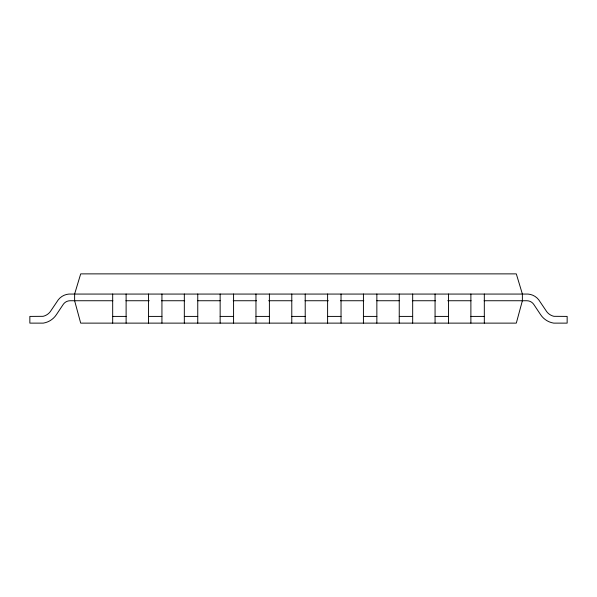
<?xml version="1.0" encoding="UTF-8"?>
<svg xmlns="http://www.w3.org/2000/svg" width="597" height="597" viewBox="0 0 597 597"><rect width="100%" height="100%" fill="white"/><g stroke="black" fill="none" stroke-linecap="round" stroke-linejoin="round"><path stroke-width="0.9" d="M112.87 300.739L70.147 300.739A8.358 8.358 0 0 0 63.192 304.463L56.364 314.716A19.41 19.41 0 0 1 43.282 323.126L29.85 323.126L29.85 316.41L43.074 316.32A12.686 12.686 0 0 0 50.26 311.701L58.319 299.739A15.082 15.082 0 0 1 68.916 294.067L528.084 294.067A15.082 15.082 0 0 1 538.681 299.739L546.74 311.701A12.686 12.686 0 0 0 553.926 316.32L567.15 316.41L567.15 323.126L553.717 323.126A19.41 19.41 0 0 1 540.636 314.716L533.808 304.463A8.358 8.358 0 0 0 526.852 300.739L484.13 300.739M125.93 300.739L149.25 300.739M161.377 300.739L184.697 300.739M197.756 300.739L220.144 300.739M233.203 300.739L256.523 300.739M268.65 300.739L291.97 300.739M305.03 300.739L328.35 300.739M340.477 300.739L363.797 300.739M376.856 300.739L399.244 300.739M412.303 300.739L435.623 300.739M447.75 300.739L471.07 300.739M112.684 316.41L126.116 316.41M148.504 316.41L161.936 316.41M184.324 316.41L197.756 316.41M220.144 316.41L233.576 316.41M255.964 316.41L269.396 316.41M291.784 316.41L305.216 316.41M327.604 316.41L341.036 316.41M363.424 316.41L376.856 316.41M399.244 316.41L412.676 316.41M435.064 316.41L448.496 316.41M470.884 316.41L484.316 316.41M484.316 294.022L484.316 323.126M470.884 294.022L470.884 323.126M448.496 294.022L448.496 323.126M435.064 294.022L435.064 323.126M412.676 294.022L412.676 323.126M399.244 294.022L399.244 323.126M376.856 294.022L376.856 323.126M363.424 294.022L363.424 323.126M341.036 294.022L341.036 323.126M327.604 294.022L327.604 323.126M305.216 294.022L305.216 323.126M291.784 294.022L291.784 323.126M269.396 294.022L269.396 323.126M255.964 294.022L255.964 323.126M233.576 294.022L233.576 323.126M220.144 294.022L220.144 323.126M197.756 294.022L197.756 323.126M184.324 294.022L184.324 323.126M161.936 294.022L161.936 323.126M148.504 294.022L148.504 323.126M126.116 294.022L126.116 323.126M112.684 294.022L112.684 323.126M522.375 300.739L516.308 323.126L80.692 323.126L74.625 300.739L74.625 294.022L80.692 273.874L516.308 273.874L522.375 294.022L522.375 300.739"/></g></svg>
